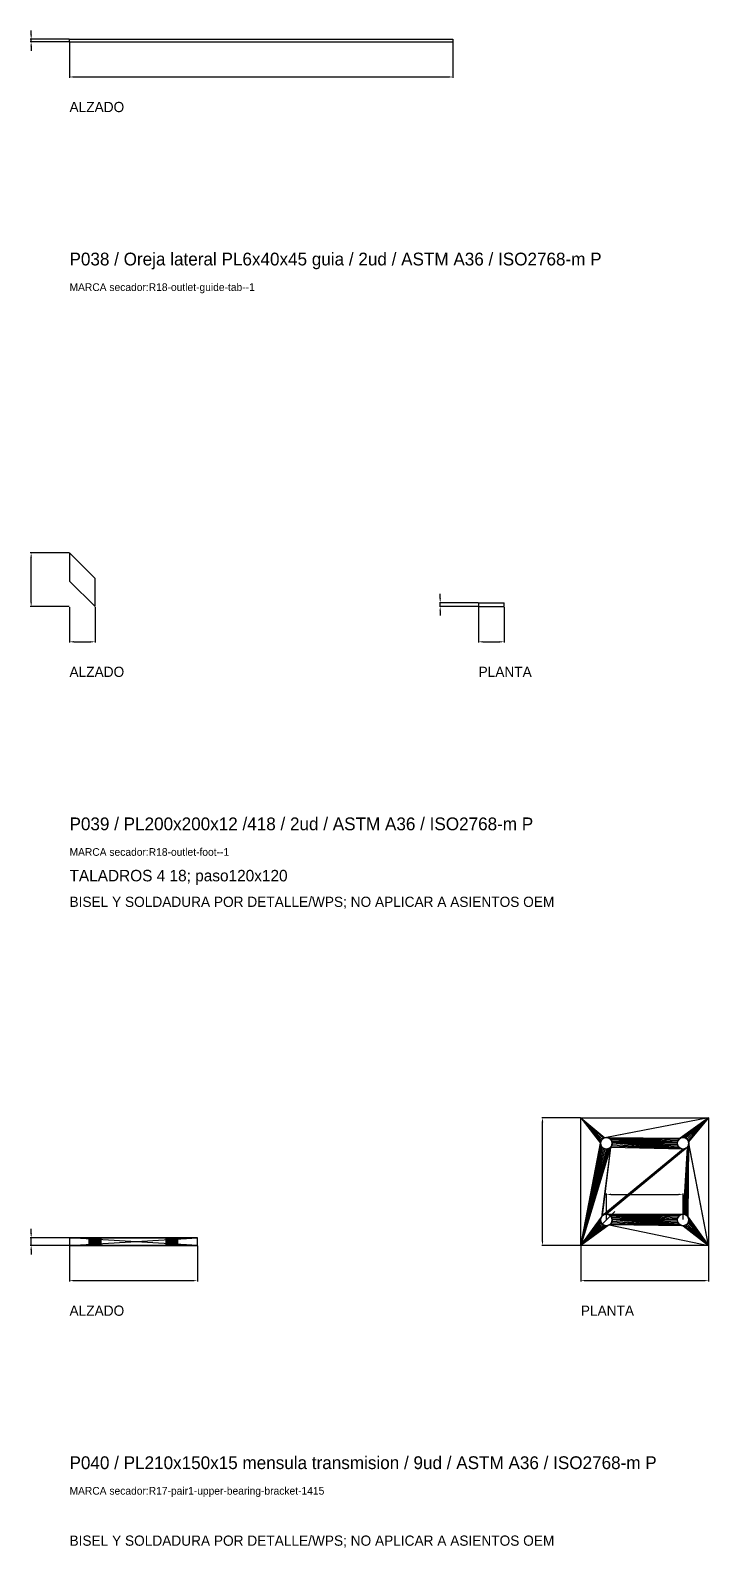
# Model space of a CAD drawing. Header units: millimetres. Extents: x -61 to 13940, y -87340 to 371.
# Drawn here: x -61 to 1000, y -50507 to -48132 of the extents above; entities that cross this region are included whole.
import ezdxf

# ---------------------------------------------------------------- set-up
doc = ezdxf.new("R2010")
doc.units = ezdxf.units.MM
for name, color, linetype in [('R18_COTAS_P', 1, 'Continuous'), ('R18_PIEZAS_P', 3, 'Continuous'), ('R18_TEXTOS', 7, 'Continuous')]:
    doc.layers.add(name, color=color, linetype=linetype)
doc.dimstyles.get("Standard").update_dxf_attribs({"dimtxt": 2.5, "dimasz": 2.5, "dimexe": 1.25, "dimexo": 0.625, "dimtad": 1, "dimcen": 2.5, "dimazin": 3, "dimtfac": 1, "dimtmove": 0, "dimatfit": 3, "dimarcsym": 0})

# ---------------------------------------------------------------- blocks, each defined once
blk = doc.blocks.new('*D223')
at = {"layer": 'Defpoints', "color": 0, "transparency": 16777216}
for p in [(0, -48150.1), (600, -48150.1), (600, -48205.1)]:
    blk.add_point(p, dxfattribs=at)
at = {"layer": 'R18_COTAS_P', "color": 0, "lineweight": -2, "transparency": 16777216}
for p, q in [((0, -48150.7), (0, -48206.3)), ((600, -48150.7), (600, -48206.3)), ((7, -48205.1), (593, -48205.1))]:
    blk.add_line(p, q, dxfattribs=at)
at = {"layer": 'R18_COTAS_P', "color": 0, "transparency": 16777216}
for points in [[(7, -48203.9), (7, -48206.2), (0, -48205.1)], [(593, -48203.9), (593, -48206.2), (600, -48205.1)]]:
    blk.add_solid(points, dxfattribs=at)
blk = doc.blocks.new('*D224')
at = {"layer": 'Defpoints', "color": 0, "transparency": 16777216}
for p in [(-60, -48146.1), (0, -48146.1), (0, -48150.1)]:
    blk.add_point(p, dxfattribs=at)
at = {"layer": 'R18_COTAS_P', "color": 0, "lineweight": -2, "transparency": 16777216}
for p, q in [((-60, -48139.1), (-60, -48132.1)), ((-0.6, -48146.1), (-61.3, -48146.1)), ((-0.6, -48150.1), (-61.3, -48150.1)), ((-60, -48150.1), (-60, -48146.1)), ((-60, -48157.1), (-60, -48164.1))]:
    blk.add_line(p, q, dxfattribs=at)
at = {"layer": 'R18_COTAS_P', "color": 0, "transparency": 16777216}
for points in [[(-61.2, -48139.1), (-58.8, -48139.1), (-60, -48146.1)], [(-61.2, -48157.1), (-58.8, -48157.1), (-60, -48150.1)]]:
    blk.add_solid(points, dxfattribs=at)
blk = doc.blocks.new('*D229')
at = {"layer": 'Defpoints', "color": 0, "transparency": 16777216}
for p in [(0, -49034.2), (40, -49034.2), (40, -49089.2)]:
    blk.add_point(p, dxfattribs=at)
at = {"layer": 'R18_COTAS_P', "color": 0, "lineweight": -2, "transparency": 16777216}
for p, q in [((0, -49034.8), (0, -49090.5)), ((40, -49034.8), (40, -49090.5)), ((7, -49089.2), (33, -49089.2))]:
    blk.add_line(p, q, dxfattribs=at)
at = {"layer": 'R18_COTAS_P', "color": 0, "transparency": 16777216}
for points in [[(7, -49088.1), (7, -49090.4), (0, -49089.2)], [(33, -49088.1), (33, -49090.4), (40, -49089.2)]]:
    blk.add_solid(points, dxfattribs=at)
blk = doc.blocks.new('*D230')
at = {"layer": 'Defpoints', "color": 0, "transparency": 16777216}
for p in [(-60, -48950.1), (0, -48950.1), (0, -49034.2)]:
    blk.add_point(p, dxfattribs=at)
at = {"layer": 'R18_COTAS_P', "color": 0, "lineweight": -2, "transparency": 16777216}
for p, q in [((-0.6, -48950.1), (-61.3, -48950.1)), ((-60, -49027.2), (-60, -48957.1)), ((-0.6, -49034.2), (-61.3, -49034.2))]:
    blk.add_line(p, q, dxfattribs=at)
at = {"layer": 'R18_COTAS_P', "color": 0, "transparency": 16777216}
for points in [[(-61.2, -48957.1), (-58.8, -48957.1), (-60, -48950.1)], [(-61.2, -49027.2), (-58.8, -49027.2), (-60, -49034.2)]]:
    blk.add_solid(points, dxfattribs=at)
blk = doc.blocks.new('*D231')
at = {"layer": 'Defpoints', "color": 0, "transparency": 16777216}
for p in [(640, -49034.2), (680, -49034.2), (680, -49089.2)]:
    blk.add_point(p, dxfattribs=at)
at = {"layer": 'R18_COTAS_P', "color": 0, "lineweight": -2, "transparency": 16777216}
for p, q in [((640, -49034.8), (640, -49090.5)), ((680, -49034.8), (680, -49090.5)), ((647, -49089.2), (673, -49089.2))]:
    blk.add_line(p, q, dxfattribs=at)
at = {"layer": 'R18_COTAS_P', "color": 0, "transparency": 16777216}
for points in [[(647, -49088.1), (647, -49090.4), (640, -49089.2)], [(673, -49088.1), (673, -49090.4), (680, -49089.2)]]:
    blk.add_solid(points, dxfattribs=at)
blk = doc.blocks.new('*D232')
at = {"layer": 'Defpoints', "color": 0, "transparency": 16777216}
for p in [(580, -49028.2), (640, -49028.2), (640, -49034.2)]:
    blk.add_point(p, dxfattribs=at)
at = {"layer": 'R18_COTAS_P', "color": 0, "lineweight": -2, "transparency": 16777216}
for p, q in [((580, -49021.2), (580, -49014.2)), ((639.4, -49028.2), (578.8, -49028.2)), ((639.4, -49034.2), (578.8, -49034.2)), ((580, -49034.2), (580, -49028.2)), ((580, -49041.2), (580, -49048.2))]:
    blk.add_line(p, q, dxfattribs=at)
at = {"layer": 'R18_COTAS_P', "color": 0, "transparency": 16777216}
for points in [[(578.8, -49021.2), (581.2, -49021.2), (580, -49028.2)], [(578.8, -49041.2), (581.2, -49041.2), (580, -49034.2)]]:
    blk.add_solid(points, dxfattribs=at)
blk = doc.blocks.new('*D235')
at = {"layer": 'Defpoints', "color": 0, "transparency": 16777216}
for p in [(0, -50034.2), (200, -50034.2), (200, -50089.2)]:
    blk.add_point(p, dxfattribs=at)
at = {"layer": 'R18_COTAS_P', "color": 0, "lineweight": -2, "transparency": 16777216}
for p, q in [((0, -50034.8), (0, -50090.5)), ((200, -50034.8), (200, -50090.5)), ((7, -50089.2), (193, -50089.2))]:
    blk.add_line(p, q, dxfattribs=at)
at = {"layer": 'R18_COTAS_P', "color": 0, "transparency": 16777216}
for points in [[(7, -50088.1), (7, -50090.4), (0, -50089.2)], [(193, -50088.1), (193, -50090.4), (200, -50089.2)]]:
    blk.add_solid(points, dxfattribs=at)
blk = doc.blocks.new('*D236')
at = {"layer": 'Defpoints', "color": 0, "transparency": 16777216}
for p in [(-60, -50022.2), (0, -50022.2), (0, -50034.2)]:
    blk.add_point(p, dxfattribs=at)
at = {"layer": 'R18_COTAS_P', "color": 0, "lineweight": -2, "transparency": 16777216}
for p, q in [((-60, -50015.2), (-60, -50008.2)), ((-0.6, -50022.2), (-61.3, -50022.2)), ((-0.6, -50034.2), (-61.3, -50034.2)), ((-60, -50034.2), (-60, -50022.2)), ((-60, -50041.2), (-60, -50048.2))]:
    blk.add_line(p, q, dxfattribs=at)
at = {"layer": 'R18_COTAS_P', "color": 0, "transparency": 16777216}
for points in [[(-61.2, -50015.2), (-58.8, -50015.2), (-60, -50022.2)], [(-61.2, -50041.2), (-58.8, -50041.2), (-60, -50034.2)]]:
    blk.add_solid(points, dxfattribs=at)
blk = doc.blocks.new('*D237')
at = {"layer": 'Defpoints', "color": 0, "transparency": 16777216}
for p in [(800, -50034.2), (1000, -50034.2), (1000, -50089.2)]:
    blk.add_point(p, dxfattribs=at)
at = {"layer": 'R18_COTAS_P', "color": 0, "lineweight": -2, "transparency": 16777216}
for p, q in [((800, -50034.8), (800, -50090.5)), ((1000, -50034.8), (1000, -50090.5)), ((807, -50089.2), (993, -50089.2))]:
    blk.add_line(p, q, dxfattribs=at)
at = {"layer": 'R18_COTAS_P', "color": 0, "transparency": 16777216}
for points in [[(807, -50088.1), (807, -50090.4), (800, -50089.2)], [(993, -50088.1), (993, -50090.4), (1000, -50089.2)]]:
    blk.add_solid(points, dxfattribs=at)
blk = doc.blocks.new('*D238')
at = {"layer": 'Defpoints', "color": 0, "transparency": 16777216}
for p in [(740, -49834.2), (800, -49834.2), (800, -50034.2)]:
    blk.add_point(p, dxfattribs=at)
at = {"layer": 'R18_COTAS_P', "color": 0, "lineweight": -2, "transparency": 16777216}
for p, q in [((799.4, -49834.2), (738.8, -49834.2)), ((740, -50027.2), (740, -49841.2)), ((799.4, -50034.2), (738.8, -50034.2))]:
    blk.add_line(p, q, dxfattribs=at)
at = {"layer": 'R18_COTAS_P', "color": 0, "transparency": 16777216}
for points in [[(738.8, -49841.2), (741.2, -49841.2), (740, -49834.2)], [(738.8, -50027.2), (741.2, -50027.2), (740, -50034.2)]]:
    blk.add_solid(points, dxfattribs=at)
blk = doc.blocks.new('*D241')
at = {"layer": 'Defpoints', "color": 0, "transparency": 16777216}
for p in [(846.4, -49987.9), (833.6, -50000.6)]:
    blk.add_point(p, dxfattribs=at)
at = {"layer": 'R18_COTAS_P', "color": 0, "lineweight": -2, "transparency": 16777216}
for p, q in [((846.4, -49987.9), (833.6, -50000.6)), ((849.9, -49984.3), (853.4, -49980.8)), ((826.6, -50007.7), (830.1, -50004.1))]:
    blk.add_line(p, q, dxfattribs=at)
at = {"layer": 'R18_COTAS_P', "color": 0, "transparency": 16777216}
for points in [[(849.3, -49983.7), (850.5, -49984.9), (846.4, -49987.9)], [(829.5, -50003.5), (830.7, -50004.7), (833.6, -50000.6)]]:
    blk.add_solid(points, dxfattribs=at)
blk = doc.blocks.new('*D242')
at = {"layer": 'Defpoints', "color": 0, "transparency": 16777216}
for p in [(960, -49954.2), (840, -49994.2), (960, -49994.2)]:
    blk.add_point(p, dxfattribs=at)
at = {"layer": 'R18_COTAS_P', "color": 0, "lineweight": -2, "transparency": 16777216}
for p, q in [((840, -49993.6), (840, -49953)), ((847, -49954.2), (953, -49954.2)), ((960, -49993.6), (960, -49953))]:
    blk.add_line(p, q, dxfattribs=at)
at = {"layer": 'R18_COTAS_P', "color": 0, "transparency": 16777216}
for points in [[(847, -49953.1), (847, -49955.4), (840, -49954.2)], [(953, -49953.1), (953, -49955.4), (960, -49954.2)]]:
    blk.add_solid(points, dxfattribs=at)

msp = doc.modelspace()

# ---------------------------------------------------------------- linework, layer by layer
at = {"layer": 'R18_PIEZAS_P'}
for p, q in [((0, -48146.077), (600, -48146.077)), ((0, -48150.077), (0, -48146.077)), ((0, -48150.077), (600, -48150.077)), ((600, -48146.077), (600, -48150.077)), ((40, -48990.077), (0, -48950.077)), ((0, -48950.077), (0, -48994.219)), ((0, -48994.219), (40, -49034.219)), ((40, -49034.219), (40, -48990.077)), ((640, -49028.219), (680, -49028.219)), ((640, -49028.219), (640, -49034.219)), ((640, -49034.219), (680, -49034.219)), ((680, -49034.219), (680, -49028.219)), ((800, -50034.219), (800, -49834.219)), ((800, -49834.219), (831, -49874.219)), ((800, -49834.219), (831.307, -49871.889)), ((800, -49834.219), (832.206, -49869.719)), ((800, -49834.219), (833.636, -49867.855)), ((800, -49834.219), (835.5, -49866.424)), ((800, -49834.219), (837.671, -49865.525)), ((800, -49834.219), (1000, -49834.219)), ((1000, -49834.219), (837.671, -49865.525)), ((1000, -49834.219), (840, -49865.219)), ((1000, -49834.219), (955.5, -49866.424)), ((1000, -49834.219), (957.671, -49865.525)), ((1000, -49834.219), (960, -49865.219)), ((1000, -49834.219), (962.329, -49865.525)), ((1000, -49834.219), (964.5, -49866.424)), ((1000, -49834.219), (966.364, -49867.855)), ((1000, -49834.219), (967.794, -49869.719)), ((1000, -49834.219), (968.693, -49871.889)), ((1000, -49834.219), (1000, -50034.219)), ((800, -50034.219), (831, -49874.219)), ((831.307, -49876.548), (800, -50034.219)), ((831.307, -49871.889), (831, -49874.219)), ((831, -49874.219), (831.307, -49876.548)), ((832.206, -49869.719), (831.307, -49871.889)), ((831.307, -49876.548), (832.206, -49878.719)), ((833.636, -49867.855), (832.206, -49869.719)), ((835.5, -49866.424), (833.636, -49867.855)), ((837.671, -49865.525), (835.5, -49866.424)), ((840, -49865.219), (837.671, -49865.525)), ((842.329, -49865.525), (840, -49865.219)), ((840, -49865.219), (951.307, -49871.889)), ((840, -49865.219), (952.206, -49869.719)), ((840, -49865.219), (953.636, -49867.855)), ((840, -49865.219), (955.5, -49866.424)), ((844.5, -49866.424), (842.329, -49865.525)), ((842.329, -49865.525), (951.307, -49871.889)), ((846.364, -49867.855), (844.5, -49866.424)), ((844.5, -49866.424), (951.307, -49871.889)), ((847.794, -49869.719), (846.364, -49867.855)), ((846.364, -49867.855), (951.307, -49871.889)), ((848.693, -49871.889), (847.794, -49869.719)), ((847.794, -49869.719), (951.307, -49871.889)), ((847.794, -49878.719), (848.693, -49876.548)), ((849, -49874.219), (848.693, -49871.889)), ((848.693, -49871.889), (951.307, -49871.889)), ((848.693, -49876.548), (849, -49874.219)), ((960, -49883.219), (848.693, -49876.548)), ((849, -49874.219), (951.307, -49871.889)), ((951, -49874.219), (849, -49874.219)), ((951.307, -49876.548), (849, -49874.219)), ((952.206, -49878.719), (849, -49874.219)), ((953.636, -49880.583), (849, -49874.219)), ((955.5, -49882.013), (849, -49874.219)), ((957.671, -49882.912), (849, -49874.219)), ((960, -49883.219), (849, -49874.219)), ((951.307, -49871.889), (951, -49874.219)), ((951, -49874.219), (951.307, -49876.548)), ((952.206, -49869.719), (951.307, -49871.889)), ((951.307, -49876.548), (952.206, -49878.719)), ((953.636, -49867.855), (952.206, -49869.719)), ((955.5, -49866.424), (953.636, -49867.855)), ((957.671, -49865.525), (955.5, -49866.424)), ((960, -49865.219), (957.671, -49865.525)), ((962.329, -49865.525), (960, -49865.219)), ((969, -49874.219), (960, -49985.219)), ((968.693, -49876.548), (960, -49985.219)), ((964.5, -49866.424), (962.329, -49865.525)), ((969, -49874.219), (962.329, -49985.525)), ((966.364, -49867.855), (964.5, -49866.424)), ((964.5, -49986.424), (969, -49874.219)), ((967.794, -49869.719), (966.364, -49867.855)), ((966.364, -49987.855), (969, -49874.219)), ((968.693, -49871.889), (967.794, -49869.719)), ((967.794, -49989.719), (969, -49874.219)), ((967.794, -49878.719), (968.693, -49876.548)), ((1000, -50034.219), (968.693, -49871.889)), ((969, -49874.219), (968.693, -49871.889)), ((968.693, -49876.548), (969, -49874.219)), ((1000, -50034.219), (969, -49874.219)), ((832.206, -49878.719), (800, -50034.219)), ((833.636, -49880.583), (800, -50034.219)), ((846.364, -49880.583), (800, -50034.219)), ((835.5, -49882.013), (800, -50034.219)), ((844.5, -49882.013), (800, -50034.219)), ((837.671, -49882.912), (800, -50034.219)), ((842.329, -49882.912), (800, -50034.219)), ((840, -49883.219), (800, -50034.219)), ((832.206, -49878.719), (833.636, -49880.583)), ((846.364, -49880.583), (832.206, -49989.719)), ((833.636, -49880.583), (835.5, -49882.013)), ((846.364, -49880.583), (833.636, -49987.855)), ((966.364, -49880.583), (833.636, -49987.855)), ((964.5, -49882.013), (833.636, -49987.855)), ((962.329, -49882.912), (833.636, -49987.855)), ((960, -49883.219), (833.636, -49987.855)), ((966.364, -49880.583), (835.5, -49986.424)), ((835.5, -49882.013), (837.671, -49882.912)), ((966.364, -49880.583), (837.671, -49985.525)), ((837.671, -49882.912), (840, -49883.219)), ((966.364, -49880.583), (840, -49985.219)), ((840, -49883.219), (842.329, -49882.912)), ((842.329, -49882.912), (844.5, -49882.013)), ((844.5, -49882.013), (846.364, -49880.583)), ((846.364, -49880.583), (847.794, -49878.719)), ((960, -49883.219), (846.364, -49880.583)), ((960, -49883.219), (847.794, -49878.719)), ((952.206, -49878.719), (953.636, -49880.583)), ((953.636, -49880.583), (955.5, -49882.013)), ((955.5, -49882.013), (957.671, -49882.912)), ((957.671, -49882.912), (960, -49883.219)), ((967.794, -49878.719), (960, -49985.219)), ((966.364, -49880.583), (960, -49985.219)), ((960, -49883.219), (962.329, -49882.912)), ((962.329, -49882.912), (964.5, -49882.013)), ((964.5, -49882.013), (966.364, -49880.583)), ((966.364, -49880.583), (967.794, -49878.719)), ((800, -50034.219), (832.206, -49989.719)), ((800, -50034.219), (831.307, -49991.889)), ((831, -49994.219), (800, -50034.219)), ((831.307, -49991.889), (831, -49994.219)), ((831, -49994.219), (831.307, -49996.548)), ((832.206, -49989.719), (831.307, -49991.889)), ((833.636, -49987.855), (832.206, -49989.719)), ((835.5, -49986.424), (833.636, -49987.855)), ((837.671, -49985.525), (835.5, -49986.424)), ((840, -49985.219), (837.671, -49985.525)), ((842.329, -49985.525), (840, -49985.219)), ((840, -49985.219), (951, -49994.219)), ((840, -49985.219), (951.307, -49991.889)), ((840, -49985.219), (952.206, -49989.719)), ((840, -49985.219), (953.636, -49987.855)), ((840, -49985.219), (955.5, -49986.424)), ((840, -49985.219), (957.671, -49985.525)), ((840, -49985.219), (960, -49985.219)), ((844.5, -49986.424), (842.329, -49985.525)), ((842.329, -49985.525), (951, -49994.219)), ((846.364, -49987.855), (844.5, -49986.424)), ((844.5, -49986.424), (951, -49994.219)), ((847.794, -49989.719), (846.364, -49987.855)), ((846.364, -49987.855), (951, -49994.219)), ((848.693, -49991.889), (847.794, -49989.719)), ((847.794, -49989.719), (951, -49994.219)), ((849, -49994.219), (848.693, -49991.889)), ((848.693, -49991.889), (951, -49994.219)), ((848.693, -49996.548), (849, -49994.219)), ((951, -49994.219), (849, -49994.219)), ((951.307, -49996.548), (849, -49994.219)), ((952.206, -49998.719), (849, -49994.219)), ((953.636, -50000.583), (849, -49994.219)), ((955.5, -50002.013), (849, -49994.219)), ((957.671, -50002.912), (849, -49994.219)), ((960, -50003.219), (849, -49994.219)), ((951.307, -49991.889), (951, -49994.219)), ((951, -49994.219), (951.307, -49996.548)), ((952.206, -49989.719), (951.307, -49991.889)), ((953.636, -49987.855), (952.206, -49989.719)), ((955.5, -49986.424), (953.636, -49987.855)), ((957.671, -49985.525), (955.5, -49986.424)), ((960, -49985.219), (957.671, -49985.525)), ((962.329, -49985.525), (960, -49985.219)), ((964.5, -49986.424), (962.329, -49985.525)), ((966.364, -49987.855), (964.5, -49986.424)), ((967.794, -49989.719), (966.364, -49987.855)), ((968.693, -49991.889), (967.794, -49989.719)), ((967.794, -49989.719), (1000, -50034.219)), ((969, -49994.219), (968.693, -49991.889)), ((968.693, -49991.889), (1000, -50034.219)), ((968.693, -49996.548), (969, -49994.219)), ((969, -49994.219), (1000, -50034.219)), ((831.307, -49996.548), (800, -50034.219)), ((832.206, -49998.719), (800, -50034.219)), ((833.636, -50000.583), (800, -50034.219)), ((835.5, -50002.013), (800, -50034.219)), ((844.5, -50002.013), (800, -50034.219)), ((837.671, -50002.912), (800, -50034.219)), ((842.329, -50002.912), (800, -50034.219)), ((840, -50003.219), (800, -50034.219)), ((831.307, -49996.548), (832.206, -49998.719)), ((832.206, -49998.719), (833.636, -50000.583)), ((833.636, -50000.583), (835.5, -50002.013)), ((835.5, -50002.013), (837.671, -50002.912)), ((837.671, -50002.912), (840, -50003.219)), ((840, -50003.219), (842.329, -50002.912)), ((842.329, -50002.912), (844.5, -50002.013)), ((844.5, -50002.013), (846.364, -50000.583)), ((844.5, -50002.013), (1000, -50034.219)), ((960, -50003.219), (844.5, -50002.013)), ((846.364, -50000.583), (847.794, -49998.719)), ((960, -50003.219), (846.364, -50000.583)), ((847.794, -49998.719), (848.693, -49996.548)), ((960, -50003.219), (847.794, -49998.719)), ((960, -50003.219), (848.693, -49996.548)), ((951.307, -49996.548), (952.206, -49998.719)), ((952.206, -49998.719), (953.636, -50000.583)), ((953.636, -50000.583), (955.5, -50002.013)), ((955.5, -50002.013), (957.671, -50002.912)), ((957.671, -50002.912), (960, -50003.219)), ((960, -50003.219), (962.329, -50002.912)), ((960, -50003.219), (1000, -50034.219)), ((962.329, -50002.912), (964.5, -50002.013)), ((962.329, -50002.912), (1000, -50034.219)), ((964.5, -50002.013), (966.364, -50000.583)), ((964.5, -50002.013), (1000, -50034.219)), ((966.364, -50000.583), (967.794, -49998.719)), ((966.364, -50000.583), (1000, -50034.219)), ((967.794, -49998.719), (968.693, -49996.548)), ((967.794, -49998.719), (1000, -50034.219)), ((968.693, -49996.548), (1000, -50034.219)), ((31, -50022.219), (0, -50022.219)), ((0, -50022.219), (31.307, -50022.219)), ((0, -50022.219), (32.206, -50022.219)), ((0, -50022.219), (33.636, -50022.219)), ((0, -50022.219), (35.5, -50022.219)), ((0, -50022.219), (37.671, -50022.219)), ((0, -50022.219), (40, -50022.219)), ((0, -50022.219), (42.329, -50022.219)), ((200, -50022.219), (0, -50022.219)), ((0, -50022.219), (44.5, -50022.219)), ((0, -50022.219), (46.364, -50022.219)), ((200, -50034.219), (0, -50022.219)), ((0, -50022.219), (0, -50034.219)), ((0, -50034.219), (200, -50022.219)), ((0, -50034.219), (31, -50034.219)), ((31.307, -50034.219), (0, -50034.219)), ((32.206, -50034.219), (0, -50034.219)), ((33.636, -50034.219), (0, -50034.219)), ((35.5, -50034.219), (0, -50034.219)), ((37.671, -50034.219), (0, -50034.219)), ((40, -50034.219), (0, -50034.219)), ((42.329, -50034.219), (0, -50034.219)), ((0, -50034.219), (200, -50034.219)), ((44.5, -50034.219), (0, -50034.219)), ((46.364, -50034.219), (0, -50034.219)), ((31.307, -50022.219), (31, -50022.219)), ((31, -50034.219), (31.307, -50022.219)), ((31, -50034.219), (31, -50022.219)), ((31.307, -50034.219), (31, -50022.219)), ((31, -50034.219), (31.307, -50034.219)), ((32.206, -50022.219), (31.307, -50022.219)), ((31.307, -50034.219), (32.206, -50022.219)), ((31.307, -50034.219), (31.307, -50022.219)), ((32.206, -50034.219), (31.307, -50022.219)), ((31.307, -50034.219), (32.206, -50034.219)), ((33.636, -50022.219), (32.206, -50022.219)), ((32.206, -50022.219), (46.364, -50022.219)), ((32.206, -50034.219), (33.636, -50022.219)), ((32.206, -50034.219), (32.206, -50022.219)), ((33.636, -50034.219), (32.206, -50022.219)), ((32.206, -50034.219), (33.636, -50034.219)), ((46.364, -50034.219), (32.206, -50034.219)), ((35.5, -50022.219), (33.636, -50022.219)), ((33.636, -50022.219), (46.364, -50022.219)), ((33.636, -50022.219), (160, -50022.219)), ((33.636, -50022.219), (162.329, -50022.219)), ((33.636, -50022.219), (164.5, -50022.219)), ((33.636, -50022.219), (166.364, -50022.219)), ((33.636, -50034.219), (35.5, -50022.219)), ((33.636, -50034.219), (33.636, -50022.219)), ((35.5, -50034.219), (33.636, -50022.219)), ((33.636, -50034.219), (35.5, -50034.219)), ((46.364, -50034.219), (33.636, -50034.219)), ((160, -50034.219), (33.636, -50034.219)), ((162.329, -50034.219), (33.636, -50034.219)), ((164.5, -50034.219), (33.636, -50034.219)), ((166.364, -50034.219), (33.636, -50034.219)), ((37.671, -50022.219), (35.5, -50022.219)), ((35.5, -50022.219), (166.364, -50022.219)), ((35.5, -50034.219), (37.671, -50022.219)), ((35.5, -50034.219), (35.5, -50022.219)), ((37.671, -50034.219), (35.5, -50022.219)), ((35.5, -50034.219), (37.671, -50034.219)), ((166.364, -50034.219), (35.5, -50034.219)), ((40, -50022.219), (37.671, -50022.219)), ((37.671, -50022.219), (200, -50022.219)), ((37.671, -50022.219), (166.364, -50022.219)), ((37.671, -50034.219), (40, -50022.219)), ((37.671, -50034.219), (37.671, -50022.219)), ((40, -50034.219), (37.671, -50022.219)), ((37.671, -50034.219), (40, -50034.219)), ((200, -50034.219), (37.671, -50034.219)), ((166.364, -50034.219), (37.671, -50034.219)), ((40, -50022.219), (42.329, -50022.219)), ((151, -50022.219), (40, -50022.219)), ((151.307, -50022.219), (40, -50022.219)), ((152.206, -50022.219), (40, -50022.219)), ((40, -50022.219), (200, -50022.219)), ((153.636, -50022.219), (40, -50022.219)), ((155.5, -50022.219), (40, -50022.219)), ((157.671, -50022.219), (40, -50022.219)), ((160, -50022.219), (40, -50022.219)), ((40, -50022.219), (166.364, -50022.219)), ((40, -50034.219), (42.329, -50022.219)), ((40, -50034.219), (40, -50022.219)), ((42.329, -50034.219), (40, -50022.219)), ((42.329, -50034.219), (40, -50034.219)), ((40, -50034.219), (151, -50034.219)), ((40, -50034.219), (151.307, -50034.219)), ((40, -50034.219), (152.206, -50034.219)), ((200, -50034.219), (40, -50034.219)), ((40, -50034.219), (153.636, -50034.219)), ((40, -50034.219), (155.5, -50034.219)), ((40, -50034.219), (157.671, -50034.219)), ((40, -50034.219), (160, -50034.219)), ((166.364, -50034.219), (40, -50034.219)), ((42.329, -50022.219), (44.5, -50022.219)), ((151, -50022.219), (42.329, -50022.219)), ((151.307, -50022.219), (42.329, -50022.219)), ((42.329, -50034.219), (44.5, -50022.219)), ((42.329, -50034.219), (42.329, -50022.219)), ((44.5, -50034.219), (42.329, -50022.219)), ((44.5, -50034.219), (42.329, -50034.219)), ((42.329, -50034.219), (151, -50034.219)), ((42.329, -50034.219), (151.307, -50034.219)), ((44.5, -50022.219), (46.364, -50022.219)), ((151, -50022.219), (44.5, -50022.219)), ((151.307, -50022.219), (44.5, -50022.219)), ((200, -50022.219), (44.5, -50022.219)), ((44.5, -50022.219), (160, -50022.219)), ((44.5, -50034.219), (46.364, -50022.219)), ((44.5, -50034.219), (44.5, -50022.219)), ((46.364, -50034.219), (44.5, -50022.219)), ((46.364, -50034.219), (44.5, -50034.219)), ((44.5, -50034.219), (151, -50034.219)), ((44.5, -50034.219), (151.307, -50034.219)), ((44.5, -50034.219), (200, -50034.219)), ((160, -50034.219), (44.5, -50034.219)), ((46.364, -50022.219), (47.794, -50022.219)), ((151, -50022.219), (46.364, -50022.219)), ((151.307, -50022.219), (46.364, -50022.219)), ((46.364, -50022.219), (160, -50022.219)), ((46.364, -50034.219), (47.794, -50022.219)), ((46.364, -50034.219), (46.364, -50022.219)), ((47.794, -50034.219), (46.364, -50022.219)), ((47.794, -50034.219), (46.364, -50034.219)), ((46.364, -50034.219), (151, -50034.219)), ((46.364, -50034.219), (151.307, -50034.219)), ((160, -50034.219), (46.364, -50034.219)), ((47.794, -50022.219), (48.693, -50022.219)), ((151, -50022.219), (47.794, -50022.219)), ((151.307, -50022.219), (47.794, -50022.219)), ((47.794, -50022.219), (160, -50022.219)), ((47.794, -50034.219), (48.693, -50022.219)), ((47.794, -50034.219), (47.794, -50022.219)), ((48.693, -50034.219), (47.794, -50022.219)), ((48.693, -50034.219), (47.794, -50034.219)), ((47.794, -50034.219), (151, -50034.219)), ((47.794, -50034.219), (151.307, -50034.219)), ((160, -50034.219), (47.794, -50034.219)), ((48.693, -50022.219), (49, -50022.219)), ((151, -50022.219), (48.693, -50022.219)), ((151.307, -50022.219), (48.693, -50022.219)), ((48.693, -50022.219), (160, -50022.219)), ((48.693, -50034.219), (49, -50022.219)), ((48.693, -50034.219), (48.693, -50022.219)), ((49, -50034.219), (48.693, -50022.219)), ((49, -50034.219), (48.693, -50034.219)), ((48.693, -50034.219), (151, -50034.219)), ((48.693, -50034.219), (151.307, -50034.219)), ((160, -50034.219), (48.693, -50034.219)), ((49, -50022.219), (151, -50022.219)), ((151.307, -50022.219), (49, -50022.219)), ((49, -50022.219), (152.206, -50022.219)), ((49, -50022.219), (153.636, -50022.219)), ((49, -50022.219), (155.5, -50022.219)), ((49, -50022.219), (157.671, -50022.219)), ((49, -50022.219), (160, -50022.219)), ((49, -50022.219), (49, -50034.219)), ((151, -50034.219), (49, -50034.219)), ((49, -50034.219), (151.307, -50034.219)), ((152.206, -50034.219), (49, -50034.219)), ((153.636, -50034.219), (49, -50034.219)), ((155.5, -50034.219), (49, -50034.219)), ((157.671, -50034.219), (49, -50034.219)), ((160, -50034.219), (49, -50034.219)), ((151, -50022.219), (151.307, -50022.219)), ((151, -50034.219), (151.307, -50022.219)), ((151, -50034.219), (151, -50022.219)), ((151.307, -50034.219), (151, -50022.219)), ((151.307, -50034.219), (151, -50034.219)), ((152.206, -50022.219), (151.307, -50022.219)), ((151.307, -50034.219), (152.206, -50022.219)), ((151.307, -50034.219), (151.307, -50022.219)), ((152.206, -50034.219), (151.307, -50022.219)), ((151.307, -50034.219), (152.206, -50034.219)), ((153.636, -50022.219), (152.206, -50022.219)), ((152.206, -50034.219), (153.636, -50022.219)), ((152.206, -50034.219), (152.206, -50022.219)), ((153.636, -50034.219), (152.206, -50022.219)), ((152.206, -50034.219), (153.636, -50034.219)), ((155.5, -50022.219), (153.636, -50022.219)), ((153.636, -50034.219), (155.5, -50022.219)), ((153.636, -50034.219), (153.636, -50022.219)), ((155.5, -50034.219), (153.636, -50022.219)), ((153.636, -50034.219), (155.5, -50034.219)), ((157.671, -50022.219), (155.5, -50022.219)), ((155.5, -50022.219), (200, -50022.219)), ((155.5, -50034.219), (157.671, -50022.219)), ((155.5, -50034.219), (155.5, -50022.219)), ((157.671, -50034.219), (155.5, -50022.219)), ((155.5, -50034.219), (157.671, -50034.219)), ((200, -50034.219), (155.5, -50034.219)), ((160, -50022.219), (157.671, -50022.219)), ((157.671, -50022.219), (200, -50022.219)), ((157.671, -50034.219), (160, -50022.219)), ((157.671, -50034.219), (157.671, -50022.219)), ((160, -50034.219), (157.671, -50022.219)), ((157.671, -50034.219), (160, -50034.219)), ((200, -50034.219), (157.671, -50034.219)), ((200, -50022.219), (160, -50022.219)), ((162.329, -50022.219), (160, -50022.219)), ((160, -50022.219), (166.364, -50022.219)), ((160, -50022.219), (167.794, -50022.219)), ((160, -50022.219), (168.693, -50022.219)), ((160, -50022.219), (169, -50022.219)), ((160, -50034.219), (162.329, -50022.219)), ((160, -50034.219), (160, -50022.219)), ((162.329, -50034.219), (160, -50022.219)), ((160, -50034.219), (200, -50034.219)), ((160, -50034.219), (162.329, -50034.219)), ((166.364, -50034.219), (160, -50034.219)), ((167.794, -50034.219), (160, -50034.219)), ((168.693, -50034.219), (160, -50034.219)), ((169, -50034.219), (160, -50034.219)), ((200, -50022.219), (162.329, -50022.219)), ((164.5, -50022.219), (162.329, -50022.219)), ((162.329, -50022.219), (169, -50022.219)), ((162.329, -50034.219), (164.5, -50022.219)), ((162.329, -50034.219), (162.329, -50022.219)), ((164.5, -50034.219), (162.329, -50022.219)), ((162.329, -50034.219), (200, -50034.219)), ((162.329, -50034.219), (164.5, -50034.219)), ((169, -50034.219), (162.329, -50034.219)), ((200, -50022.219), (164.5, -50022.219)), ((166.364, -50022.219), (164.5, -50022.219)), ((169, -50022.219), (164.5, -50022.219)), ((164.5, -50034.219), (166.364, -50022.219)), ((164.5, -50034.219), (164.5, -50022.219)), ((166.364, -50034.219), (164.5, -50022.219)), ((164.5, -50034.219), (200, -50034.219)), ((164.5, -50034.219), (166.364, -50034.219)), ((164.5, -50034.219), (169, -50034.219)), ((200, -50022.219), (166.364, -50022.219)), ((167.794, -50022.219), (166.364, -50022.219)), ((169, -50022.219), (166.364, -50022.219)), ((166.364, -50034.219), (167.794, -50022.219)), ((166.364, -50034.219), (166.364, -50022.219)), ((167.794, -50034.219), (166.364, -50022.219)), ((166.364, -50034.219), (200, -50034.219)), ((166.364, -50034.219), (167.794, -50034.219)), ((166.364, -50034.219), (169, -50034.219)), ((200, -50022.219), (167.794, -50022.219)), ((168.693, -50022.219), (167.794, -50022.219)), ((169, -50022.219), (167.794, -50022.219)), ((167.794, -50034.219), (168.693, -50022.219)), ((167.794, -50034.219), (167.794, -50022.219)), ((168.693, -50034.219), (167.794, -50022.219)), ((167.794, -50034.219), (200, -50034.219)), ((167.794, -50034.219), (168.693, -50034.219)), ((167.794, -50034.219), (169, -50034.219)), ((200, -50022.219), (168.693, -50022.219)), ((169, -50022.219), (168.693, -50022.219)), ((168.693, -50034.219), (169, -50022.219)), ((168.693, -50034.219), (168.693, -50022.219)), ((169, -50034.219), (168.693, -50022.219)), ((168.693, -50034.219), (200, -50034.219)), ((168.693, -50034.219), (169, -50034.219)), ((200, -50022.219), (169, -50022.219)), ((169, -50022.219), (169, -50034.219)), ((169, -50034.219), (200, -50034.219)), ((200, -50034.219), (200, -50022.219)), ((1000, -50034.219), (800, -50034.219))]:
    msp.add_line(p, q, dxfattribs=at)
for centre in [(840, -49874.219), (960, -49874.219), (840, -49994.219), (960, -49994.219)]:
    msp.add_circle(centre, 9, dxfattribs=at)

# ---------------------------------------------------------------- texts
at = {"layer": 'R18_TEXTOS'}
for s, height, p in [('ALZADO', 16, (0, -48260.077)), ('P038 / Oreja lateral PL6x40x45 guia / 2ud / ASTM A36 / ISO2768-m P', 20, (0, -48500.077)), ('MARCA secador:R18-outlet-guide-tab--1', 12, (0, -48540.077)), ('ALZADO', 16, (0, -49144.219)), ('PLANTA', 16, (640, -49144.219)), ('P039 / PL200x200x12 /418 / 2ud / ASTM A36 / ISO2768-m P', 20, (0, -49384.219)), ('MARCA secador:R18-outlet-foot--1', 12, (0, -49424.219)), ('TALADROS 4 18; paso120x120', 18, (0, -49464.219)), ('BISEL Y SOLDADURA POR DETALLE/WPS; NO APLICAR A ASIENTOS OEM', 16, (0, -49504.219)), ('ALZADO', 16, (0, -50144.219)), ('PLANTA', 16, (800, -50144.219)), ('P040 / PL210x150x15 mensula transmision / 9ud / ASTM A36 / ISO2768-m P', 20, (0, -50384.219)), ('MARCA secador:R17-pair1-upper-bearing-bracket-1415', 12, (0, -50424.219)), ('BISEL Y SOLDADURA POR DETALLE/WPS; NO APLICAR A ASIENTOS OEM', 16, (0, -50504.219))]:
    msp.add_text(s, height=height, dxfattribs=at).set_placement(p)

# ---------------------------------------------------------------- dimensions: what is measured, and where the dimension line sits
at = {"layer": 'R18_COTAS_P'}
for base, p1, p2, picture, middle in [((-60, -48146.077), (0, -48150.077), (0, -48146.077), '*D224', (-60, -48148.077)), ((-60, -48950.077), (0, -49034.219), (0, -48950.077), '*D230', (-60, -48992.148)), ((580, -49028.219), (640, -49034.219), (640, -49028.219), '*D232', (580, -49031.219)), ((740, -49834.219), (800, -50034.219), (800, -49834.219), '*D238', (740, -49934.219)), ((-60, -50022.219), (0, -50034.219), (0, -50022.219), '*D236', (-60, -50028.219))]:
    dim = msp.add_linear_dim(base=base, p1=p1, p2=p2, angle=90, dimstyle='Standard', override={"dimtxt": 16, "dimasz": 7, "dimtad": 1, "dimdec": 2}, dxfattribs=at)
    dim.commit()
    dim.dimension.update_dxf_attribs({"geometry": picture, "text_midpoint": middle})
for base, p1, p2, picture, middle in [((600, -48205.077), (0, -48150.077), (600, -48150.077), '*D223', (300, -48205.077)), ((40, -49089.219), (0, -49034.219), (40, -49034.219), '*D229', (20, -49089.219)), ((680, -49089.219), (640, -49034.219), (680, -49034.219), '*D231', (660, -49089.219)), ((960, -49954.219), (840, -49994.219), (960, -49994.219), '*D242', (900, -49954.219)), ((200, -50089.219), (0, -50034.219), (200, -50034.219), '*D235', (100, -50089.219)), ((1000, -50089.219), (800, -50034.219), (1000, -50034.219), '*D237', (900, -50089.219))]:
    dim = msp.add_linear_dim(base=base, p1=p1, p2=p2, dimstyle='Standard', override={"dimtxt": 16, "dimasz": 7, "dimtad": 1, "dimdec": 2}, dxfattribs=at)
    dim.commit()
    dim.dimension.update_dxf_attribs({"geometry": picture, "text_midpoint": middle})
dim = msp.add_diameter_dim_2p(p1=(846.364, -49987.855), p2=(833.636, -50000.583), dimstyle='Standard', override={"dimtxt": 12, "dimasz": 5}, dxfattribs=at)
dim.commit()
dim.dimension.update_dxf_attribs({"geometry": '*D241', "text_midpoint": (826.565, -50007.654)})

doc.saveas('drawing.dxf')
